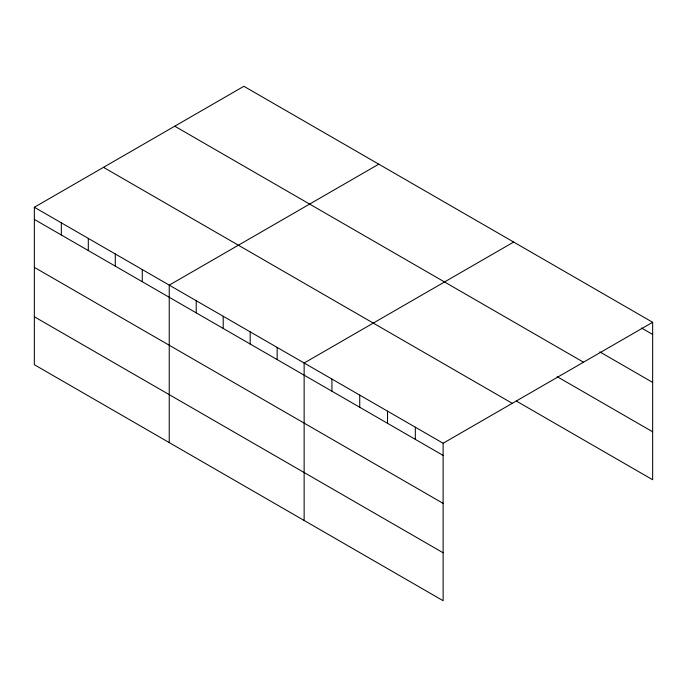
<?xml version="1.0" encoding="UTF-8"?>
<svg xmlns="http://www.w3.org/2000/svg" width="687" height="687" viewBox="0 0 687 687"><rect width="100%" height="100%" fill="white"/><g stroke="black" fill="none" stroke-linecap="round" stroke-linejoin="round"><path stroke-width="1.03" d="M34.35 207.259L443.124 443.252L443.124 600.713L34.35 364.711L34.35 207.259L243.876 86.287L652.65 322.289L652.65 479.741L516.444 401.114M378.777 164.167L169.242 285.139L169.242 442.591M513.67 242.047L304.135 363.019L304.135 520.471M443.124 443.252L652.65 322.289M641.529 328.025L652.65 334.44M599.837 351.899L652.65 382.393M174.738 126.202L583.503 362.204M557.217 376.699L652.65 431.797M103.497 167.336L512.262 403.338M34.35 219.411L443.124 455.412M34.35 267.363L443.124 503.365M34.35 316.767L443.124 552.769M415.326 427.211L415.326 439.362M387.528 411.161L387.528 423.312M359.73 395.111L359.73 407.271M331.933 379.061L331.933 391.221M277.162 347.442L277.162 359.593M250.18 331.864L250.18 344.015M223.198 316.286L223.198 328.446M196.224 300.708L196.224 312.868M142.269 269.562L142.269 281.713M115.287 253.984L115.287 266.135M88.305 238.406L88.305 250.566M61.332 222.828L61.332 234.988"/></g></svg>
